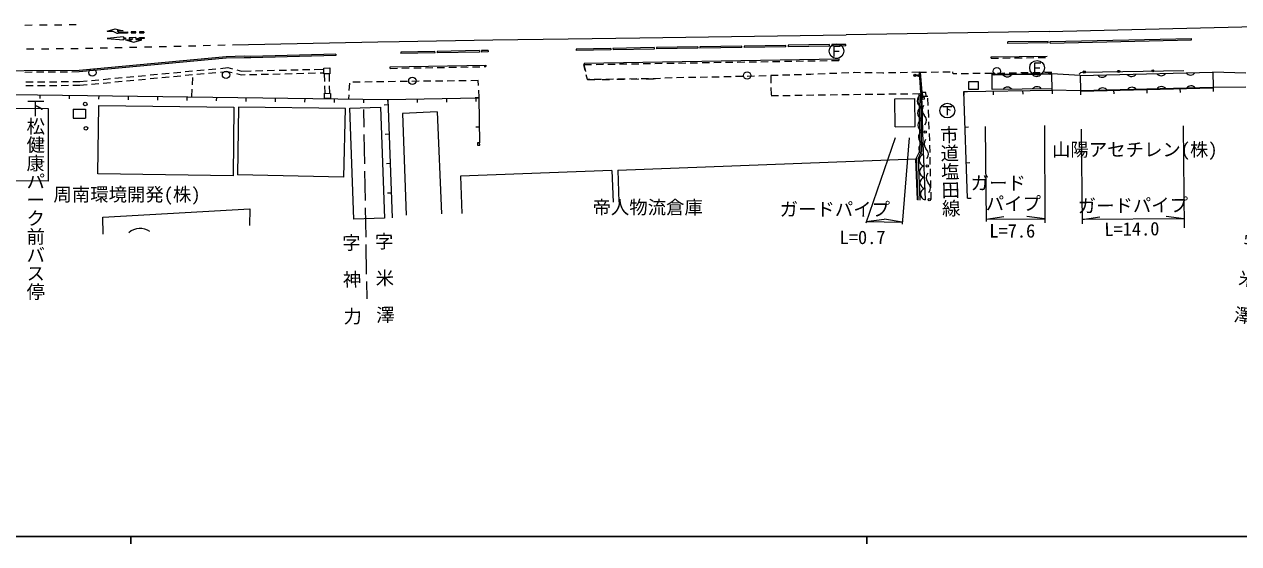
# Model space of a CAD drawing. Units: millimetres, scale not verified. Extents: x 40000 to 680000, y 20000 to 380000.
# Drawn here: x 153508 to 318565, y 204000 to 274674 of the extents above; entities that cross this region are included whole.
import ezdxf
from ezdxf.enums import TextEntityAlignment as Align

# ---------------------------------------------------------------- set-up
doc = ezdxf.new("R2010")
doc.units = ezdxf.units.MM
doc.header["$LTSCALE"] = 1000
doc.linetypes.add('USER2', pattern=[2, 1, -1])
for name, color, linetype, lineweight in [('M-BGD', 7, 'Continuous', 13), ('M-BGD-EXST', 7, 'Continuous', 13), ('M-BMK-ROW', 30, 'Continuous', 13), ('M-STR-STRC', 7, 'Continuous', 13), ('M-TTL-BAND', 7, 'Continuous', 25)]:
    doc.layers.add(name, color=color, linetype=linetype, lineweight=lineweight)
doc.layers.add('M-BMK-HTXT', color=7, linetype='Continuous')
doc.styles.add('@ＭＳ ゴシック', font='')
doc.styles.add('ＭＳ ゴシック', font='')
doc.styles.get('@ＭＳ ゴシック').set_extended_font_data('@MS Gothic')
doc.styles.get('ＭＳ ゴシック').set_extended_font_data('MS Gothic')

msp = doc.modelspace()

# ---------------------------------------------------------------- linework, layer by layer
at = {"layer": 'M-BGD'}
for p, q in [((153596, 274570), (153599, 274570)), ((153599, 274570), (154595, 274580)), ((155595, 274590), (156595, 274600)), ((157595, 274609), (158595, 274619)), ((159595, 274629), (160581, 274639)), ((292653, 272349), (287181, 272278)), ((292656, 272149), (292653, 272349)), ((292952, 272317), (312147, 272751)), ((292957, 272117), (312152, 272551)), ((312152, 272551), (312147, 272751)), ((209332, 270773), (204688, 270694)), ((209332, 270773), (209329, 270973)), ((215374, 270883), (209632, 270782)), ((215371, 271083), (215374, 270883)), ((216567, 270906), (215669, 270891)), ((216564, 271106), (216567, 270906)), ((233225, 271191), (228525, 271104)), ((233221, 271391), (233225, 271191)), ((239130, 271308), (233524, 271198)), ((239126, 271507), (239130, 271308)), ((245039, 271401), (239429, 271317)), ((245036, 271601), (245039, 271401)), ((251053, 271511), (245337, 271413)), ((251053, 271511), (251049, 271711)), ((257027, 271601), (251362, 271510)), ((257027, 271601), (257024, 271801)), ((262964, 271707), (257328, 271608)), ((262964, 271707), (262960, 271906)), ((265151, 271734), (263284, 271713)), ((264396, 271652), (263521, 271652)), ((263521, 271652), (263521, 270277)), ((263521, 271027), (264271, 271027)), ((265151, 271734), (265148, 271934)), ((287183, 272078), (287181, 272278)), ((292656, 272149), (287183, 272078)), ((292957, 272117), (292952, 272317)), ((195836, 270610), (195841, 270410)), ((229748, 268382), (229549, 269216)), ((229618, 269389), (229622, 269189)), ((229622, 269189), (230621, 269205)), ((231221, 269215), (232221, 269231)), ((232821, 269241), (233821, 269258)), ((234421, 269268), (235421, 269284)), ((236021, 269294), (237021, 269311)), ((237620, 269320), (238620, 269337)), ((239220, 269347), (240220, 269363)), ((240820, 269373), (241820, 269390)), ((242420, 269400), (243420, 269416)), ((244020, 269426), (245019, 269442)), ((245619, 269452), (246619, 269469)), ((247219, 269479), (248219, 269495)), ((248819, 269505), (249819, 269522)), ((250419, 269531), (251419, 269548)), ((252019, 269558), (253018, 269574)), ((253618, 269584), (254618, 269601)), ((255218, 269611), (256218, 269627)), ((256818, 269637), (257818, 269653)), ((258418, 269663), (259418, 269680)), ((260017, 269690), (261017, 269706)), ((261617, 269716), (262617, 269733)), ((263217, 269742), (264198, 269759)), ((284910, 270252), (292531, 270356)), ((284913, 270052), (284910, 270252)), ((284913, 270052), (285913, 270065)), ((286513, 270074), (287513, 270087)), ((288112, 270095), (289112, 270109)), ((289712, 270117), (290712, 270131)), ((291663, 269371), (290788, 269371)), ((290788, 269371), (290788, 267996)), ((291312, 270139), (292312, 270153)), ((154571, 268137), (153571, 268130)), ((156171, 268148), (155171, 268141)), ((157771, 268159), (156771, 268152)), ((159371, 268170), (158371, 268163)), ((160971, 268182), (159971, 268175)), ((165817, 267331), (166813, 267424)), ((167410, 267481), (168406, 267574)), ((169003, 267630), (169999, 267724)), ((170596, 267780), (171592, 267873)), ((172189, 267929), (173185, 268023)), ((172194, 267427), (173189, 267521)), ((173782, 268079), (174778, 268172)), ((173787, 267577), (174782, 267670)), ((175375, 268228), (176371, 268322)), ((175380, 267727), (176375, 267820)), ((176365, 266423), (176412, 267422)), ((176968, 268378), (177964, 268471)), ((176973, 267876), (177968, 267970)), ((178561, 268527), (179557, 268621)), ((178566, 268026), (179561, 268119)), ((180154, 268677), (181168, 268772)), ((180159, 268175), (181130, 268266)), ((181130, 268266), (181766, 268108)), ((181168, 268772), (181813, 268612)), ((182348, 267964), (182984, 267806)), ((182395, 268467), (183040, 268307)), ((182984, 267806), (183507, 267818)), ((183040, 268307), (184329, 268338)), ((184107, 267832), (185107, 267856)), ((184929, 268352), (185929, 268375)), ((185707, 267870), (186706, 267893)), ((186528, 268389), (187528, 268413)), ((187306, 267907), (188306, 267931)), ((188128, 268427), (189128, 268450)), ((188906, 267945), (189906, 267968)), ((189727, 268464), (190727, 268488)), ((190505, 267983), (191505, 268006)), ((191327, 268502), (192327, 268525)), ((192105, 268020), (193105, 268044)), ((192927, 268540), (194216, 268570)), ((193705, 268058), (194228, 268070)), ((194351, 266897), (194328, 267914)), ((194927, 267927), (194951, 266904)), ((203232, 268675), (203228, 268875)), ((203232, 268675), (204231, 268694)), ((204831, 268705), (205831, 268724)), ((206431, 268735), (207431, 268754)), ((208031, 268765), (209031, 268784)), ((209630, 268795), (210630, 268814)), ((211230, 268825), (212230, 268844)), ((212830, 268855), (213830, 268874)), ((214430, 268885), (215429, 268904)), ((216029, 268915), (216253, 268919)), ((230044, 267141), (229888, 267798)), ((243165, 267412), (242165, 267396)), ((244765, 267438), (243765, 267422)), ((246364, 267465), (245365, 267448)), ((247964, 267491), (246964, 267475)), ((248625, 267502), (248564, 267501)), ((249564, 267528), (248625, 267502)), ((251163, 267573), (250164, 267545)), ((252762, 267618), (251763, 267590)), ((254362, 267664), (253362, 267635)), ((254967, 267681), (254962, 267681)), ((255961, 267712), (254967, 267681)), ((254967, 267681), (254985, 266681)), ((257560, 267761), (256561, 267730)), ((259160, 267811), (258160, 267780)), ((260422, 267851), (259759, 267830)), ((260759, 267864), (260422, 267851)), ((262357, 267930), (261358, 267889)), ((263956, 267995), (262957, 267954)), ((265555, 268060), (264556, 268019)), ((266404, 268094), (266154, 268084)), ((267154, 268083), (266404, 268094)), ((268754, 268058), (267754, 268074)), ((270205, 268035), (269354, 268049)), ((270353, 268038), (270205, 268035)), ((271953, 268067), (270953, 268049)), ((273553, 268096), (272553, 268078)), ((275151, 268167), (274153, 268116)), ((275134, 268128), (275283, 268138)), ((275134, 268128), (275328, 265381)), ((275151, 268167), (276151, 268173)), ((275283, 268138), (275478, 265392)), ((276751, 268176), (277751, 268182)), ((278351, 268185), (279351, 268191)), ((279738, 267918), (279729, 268193)), ((280244, 267926), (279738, 267918)), ((281844, 267949), (280844, 267934)), ((283444, 267973), (282444, 267958)), ((285044, 267997), (284044, 267982)), ((285163, 267989), (285044, 267987)), ((285077, 265787), (285044, 267987)), ((285047, 267787), (293165, 267909)), ((286763, 268013), (285763, 267998)), ((288362, 268037), (287362, 268022)), ((289962, 268061), (288962, 268046)), ((291562, 268085), (290562, 268070)), ((290788, 268746), (291538, 268746)), ((293162, 268109), (292162, 268094)), ((297015, 267689), (293165, 267909)), ((293198, 265719), (293165, 267909)), ((297014, 267739), (297064, 265636)), ((297015, 267689), (315028, 268145)), ((315027, 268195), (315078, 266064)), ((319545, 268003), (315028, 268145)), ((153717, 266830), (154717, 266837)), ((153725, 266330), (154725, 266337)), ((155317, 266842), (156317, 266849)), ((155325, 266342), (156325, 266349)), ((156917, 266853), (157917, 266860)), ((156925, 266353), (157925, 266360)), ((158517, 266865), (159517, 266872)), ((158525, 266365), (159525, 266372)), ((160117, 266876), (161063, 266883)), ((160125, 266376), (161067, 266383)), ((161020, 266881), (162034, 266976)), ((161067, 266383), (162038, 266474)), ((162631, 267032), (163627, 267125)), ((162636, 266530), (163631, 266624)), ((164224, 267181), (165220, 267275)), ((164229, 266680), (165224, 266773)), ((165822, 266829), (166817, 266923)), ((167415, 266979), (168410, 267072)), ((169008, 267128), (170003, 267222)), ((170601, 267278), (171596, 267371)), ((176290, 264825), (176337, 265823)), ((194389, 265281), (194365, 266298)), ((194965, 266304), (194989, 265280)), ((197689, 266659), (197632, 265660)), ((199180, 266798), (198180, 266782)), ((200779, 266823), (199780, 266807)), ((202379, 266848), (201379, 266832)), ((203979, 266872), (202979, 266857)), ((204647, 266883), (204579, 266882)), ((205579, 266893), (204647, 266883)), ((207179, 266912), (206179, 266900)), ((208779, 266930), (207779, 266919)), ((210379, 266948), (209379, 266937)), ((211979, 266966), (210979, 266955)), ((213578, 266985), (212579, 266973)), ((215178, 267003), (214178, 266991)), ((215225, 266323), (215178, 267003)), ((230369, 267146), (230044, 267141)), ((231969, 267167), (230969, 267154)), ((233569, 267189), (232569, 267175)), ((235169, 267210), (234169, 267197)), ((236768, 267232), (235768, 267218)), ((238368, 267253), (237368, 267240)), ((239282, 267266), (238968, 267261)), ((239967, 267300), (239282, 267266)), ((241565, 267381), (240566, 267331)), ((254996, 266081), (255015, 265081)), ((293195, 265910), (285077, 265787)), ((315078, 266064), (297064, 265636)), ((297065, 265586), (315079, 266014)), ((306072, 265800), (306084, 265300)), ((310575, 265907), (310587, 265408)), ((319537, 266131), (315078, 266064)), ((315079, 266014), (315091, 265515)), ((155618, 265072), (155612, 264572)), ((159618, 265017), (159611, 264517)), ((163618, 264962), (163611, 264462)), ((167617, 264907), (167610, 264408)), ((171617, 264853), (171610, 264353)), ((175617, 264798), (175610, 264298)), ((179616, 264743), (179609, 264243)), ((183616, 264688), (183609, 264188)), ((187615, 264633), (187609, 264133)), ((191615, 264578), (191608, 264078)), ((195615, 264523), (195608, 264023)), ((197597, 265061), (197567, 264540)), ((199614, 264468), (199607, 263968)), ((202887, 264449), (215303, 264679)), ((202887, 264449), (202896, 263949)), ((206886, 264523), (206895, 264023)), ((210885, 264597), (210895, 264097)), ((215303, 264679), (214803, 264671)), ((214885, 264671), (214894, 264171)), ((215336, 264727), (215267, 265725)), ((215303, 264679), (215399, 258530)), ((255017, 264962), (256017, 264978)), ((256617, 264987), (257617, 265003)), ((258216, 265012), (259216, 265028)), ((259816, 265037), (260816, 265053)), ((261416, 265062), (262416, 265078)), ((263016, 265087), (264016, 265103)), ((264616, 265112), (265255, 265122)), ((265255, 265122), (265616, 265127)), ((266216, 265133), (267215, 265145)), ((267815, 265152), (268815, 265163)), ((269415, 265170), (270415, 265181)), ((271015, 265188), (272015, 265199)), ((272615, 265206), (273615, 265218)), ((274215, 265225), (275215, 265236)), ((275075, 265234), (275220, 257395)), ((275315, 265237), (275461, 257341)), ((276070, 264912), (276309, 264881)), ((276362, 263610), (276320, 264609)), ((281195, 265531), (293198, 265719)), ((281195, 265531), (281694, 265547)), ((281195, 265531), (281203, 265031)), ((281681, 250994), (281195, 265531)), ((285196, 265593), (285204, 265093)), ((289197, 265656), (289205, 265156)), ((293198, 265719), (293206, 265219)), ((297064, 265636), (293198, 265719)), ((297065, 265586), (297077, 265086)), ((301568, 265693), (301580, 265193)), ((160149, 263128), (160137, 261908)), ((160149, 263128), (161849, 263111)), ((161849, 263111), (161836, 261891)), ((182625, 263389), (182507, 254190)), ((202925, 263707), (202425, 263688)), ((209615, 262739), (210193, 248881)), ((276429, 262011), (276387, 263010)), ((160137, 261908), (161836, 261891)), ((276496, 260412), (276454, 261411)), ((292168, 260919), (292217, 247651)), ((311009, 260870), (311133, 246964)), ((203077, 259710), (202577, 259691)), ((215365, 260679), (214865, 260671)), ((271865, 259233), (267865, 247591)), ((273781, 259233), (272812, 247476)), ((276562, 258814), (276521, 259813)), ((281357, 260685), (281856, 260702)), ((284083, 260766), (284223, 247859)), ((297169, 260394), (297279, 247516)), ((276610, 257214), (276583, 258214)), ((234159, 254825), (274684, 256367)), ((274905, 250767), (274684, 256367)), ((274743, 256430), (275220, 257395)), ((274743, 256430), (274968, 250739)), ((274985, 256379), (275461, 257341)), ((274985, 256379), (275208, 250751)), ((276652, 255615), (276626, 256615)), ((281519, 255839), (282018, 255856)), ((196950, 253862), (182507, 254190)), ((203229, 255713), (202729, 255694)), ((233368, 254793), (212774, 254023)), ((233368, 254793), (212774, 254023)), ((233368, 254793), (233530, 250461)), ((233368, 254793), (233530, 250461)), ((234159, 254825), (234324, 250491)), ((276694, 254016), (276668, 255015)), ((212774, 254023), (212965, 248922)), ((212774, 254023), (212965, 248922)), ((276736, 252416), (276710, 253416)), ((203381, 251716), (202882, 251697)), ((276778, 250817), (276752, 251816)), ((281681, 250994), (282180, 251011)), ((202467, 248307), (198300, 248156)), ((267951, 247842), (270387, 248148)), ((267951, 247842), (272836, 247770)), ((272836, 247770), (270411, 248148)), ((284220, 248161), (286650, 248511)), ((284220, 248161), (292215, 248190)), ((292215, 248190), (289783, 248523)), ((297274, 248100), (299703, 248462)), ((311122, 248218), (297274, 248100)), ((311122, 248218), (308688, 248539))]:
    msp.add_line(p, q, dxfattribs=at)
at = {"layer": 'M-BGD', "color": 253, "linetype": 'USER2'}
for p, q in [((229549, 269216), (230044, 267141)), ((230044, 267141), (239282, 267266))]:
    msp.add_line(p, q, dxfattribs=at)
at = {"layer": 'M-BGD', "color": 253}
msp.add_line((281681, 250994), (281831, 250999), dxfattribs=at)
at = {"layer": 'M-BGD'}
for points in [[(292803, 273669), (354508, 275176), (435942, 276143)], [(209329, 270973), (204685, 270894), (204688, 270694)], [(215371, 271083), (209628, 270982), (209632, 270782)], [(216564, 271106), (215665, 271091), (215669, 270891)], [(233221, 271391), (228521, 271304), (228525, 271104)], [(239126, 271507), (233520, 271398), (233524, 271198)], [(245036, 271601), (239426, 271517), (239429, 271317)], [(251049, 271711), (245334, 271613), (245337, 271413)], [(257024, 271801), (251359, 271710), (251362, 271510)], [(262960, 271906), (257325, 271808), (257328, 271608)], [(265148, 271934), (263281, 271913), (263284, 271713)], [(195836, 270610), (184297, 270310), (183383, 270313), (180948, 270260), (160961, 268381), (145940, 268277), (143343, 268659), (143314, 268461)], [(195841, 270410), (184300, 270109), (183384, 270113), (180959, 270060), (160971, 268182)], [(203228, 268875), (216249, 269119), (216253, 268919)], [(229618, 269389), (264194, 269959), (264198, 269759)], [(296892, 267882), (297099, 268134), (297306, 268175), (311111, 268401)], [(135883, 264708), (137645, 264680), (138271, 265310), (202897, 264423), (203511, 248317)], [(271889, 260720), (271838, 264527), (274526, 264564)], [(271889, 260720), (274578, 260757), (274526, 264564)], [(275328, 265381), (275478, 265392), (275429, 265070)], [(275429, 265070), (275648, 258481), (275928, 250786)], [(196950, 253862), (197162, 263202), (182625, 263389)], [(198300, 248156), (197756, 263246), (201923, 263396), (202467, 248307)], [(209615, 262739), (204919, 262543), (205410, 248681)], [(164248, 246109), (164167, 248425), (184147, 249585), (184108, 247303)]]:
    msp.add_lwpolyline(points, dxfattribs=at)
for points in [[(194239, 267915), (194218, 268720), (195017, 268741), (195038, 267936)], [(283212, 266842), (281845, 266864), (281829, 265864), (283196, 265843)], [(194320, 264576), (194330, 265284), (195141, 265273), (195131, 264565)], [(276070, 264912), (276056, 265407), (275557, 265393), (275570, 264898)], [(156732, 253317), (138174, 253378), (138206, 263255), (156764, 263194)], [(181879, 254067), (163514, 254303), (163633, 263632), (181998, 263396)], [(215405, 258245), (215399, 258530), (215117, 258524), (215123, 258238)]]:
    msp.add_lwpolyline(points, close=True, dxfattribs=at)
for centre, radius in [((263896, 271027), 1000), ((291163, 268746), 1000), ((162764, 268098), 500), ((180927, 267800), 500), ((206255, 266986), 500), ((251765, 267702), 500), ((285704, 268281), 500), ((297569, 268179), 150), ((302243, 268256), 150), ((306897, 268332), 150), ((275686, 264604), 150), ((161791, 263823), 249), ((161874, 260519), 249), ((275958, 260003), 150), ((276231, 255401), 150), ((276503, 250800), 150)]:
    msp.add_circle(centre, radius, dxfattribs=at)
for centre, radius, start, end in [((287099, 268268), 750, 217.73185, 323.99205), ((291099, 268328), 750, 217.73185, 323.99205), ((300012, 268215), 750, 218.32129, 324.5815), ((304011, 268316), 750, 218.32129, 324.5815), ((308009, 268417), 750, 218.32129, 324.5815), ((312008, 268519), 750, 218.32129, 324.5815), ((287143, 265369), 750, 37.73185, 143.99205), ((291142, 265429), 750, 37.73185, 143.99205), ((300083, 265258), 750, 38.23178, 144.49199), ((304082, 265353), 750, 38.23178, 144.49199), ((308081, 265448), 750, 38.23178, 144.49199), ((312080, 265543), 750, 38.23178, 144.49199), ((275723, 264255), 866, 109.78431, 254.01807), ((275777, 262608), 866, 109.78431, 254.01807), ((276508, 262997), 976, 141.45106, 225.32573), ((275832, 260960), 866, 109.78431, 254.01807), ((275136, 261609), 976, 321.45106, 45.32573), ((275887, 259313), 866, 109.78431, 254.01807), ((275870, 257718), 794, 106.23185, 257.93648), ((276781, 258396), 976, 141.45106, 225.32573), ((275408, 257008), 976, 321.45106, 45.32573), ((275926, 256179), 794, 106.23185, 257.93648), ((275982, 254640), 794, 106.23185, 257.93648), ((277053, 253795), 976, 141.45106, 225.32573), ((276038, 253101), 794, 106.23185, 257.93648), ((275681, 252407), 976, 321.45106, 45.32573), ((276094, 251562), 794, 106.23185, 257.93648), ((169262, 244491), 2400, 56.40217, 130.47953)]:
    msp.add_arc(centre, radius, start, end, dxfattribs=at)
at = {"layer": 'M-BGD-EXST'}
for p, q in [((278361, 263476), (279561, 263476)), ((278961, 263476), (278961, 262326)), ((278961, 263176), (279361, 262976))]:
    msp.add_line(p, q, dxfattribs=at)
msp.add_circle((278961, 262926), 1000, dxfattribs=at)
at = {"layer": 'M-BMK-ROW'}
for p, q in [((199618, 263060), (199657, 260690)), ((199674, 259690), (199740, 255690)), ((199757, 254690), (199823, 250691)), ((199840, 249691), (199906, 245692)), ((199923, 244692), (199989, 240692)), ((200006, 239692), (200045, 237322))]:
    msp.add_line(p, q, dxfattribs=at)
at = {"layer": 'M-STR-STRC'}
for p, q in [((164752, 273738), (165552, 273750)), ((167556, 273479), (166270, 273460)), ((166511, 273614), (167554, 273629)), ((166979, 272984), (166982, 272834)), ((166982, 272834), (167282, 272839)), ((166984, 272684), (167284, 272689)), ((166986, 272534), (166984, 272684)), ((167282, 272839), (167284, 272689)), ((167286, 272539), (168086, 272550)), ((167784, 272696), (168271, 272703)), ((168054, 273636), (168654, 273645)), ((168656, 273495), (168056, 273486)), ((169154, 273652), (169753, 273661)), ((169756, 273511), (169156, 273502)), ((169753, 273661), (169756, 273511)), ((169784, 272726), (169781, 272876)), ((292803, 273669), (265216, 273234)), ((153827, 271326), (154826, 271334)), ((155826, 271342), (156826, 271350)), ((157826, 271358), (158826, 271366)), ((159826, 271374), (160826, 271396)), ((161826, 271419), (162826, 271441)), ((163825, 271463), (164825, 271485)), ((165825, 271508), (166825, 271530)), ((167824, 271552), (168824, 271575)), ((169824, 271597), (170824, 271619)), ((171823, 271641), (172823, 271664)), ((173823, 271686), (174823, 271708)), ((175822, 271731), (176822, 271756)), ((177822, 271782), (178821, 271808)), ((179821, 271834), (180790, 271859)), ((274893, 267703), (274704, 267709)), ((285418, 267907), (292764, 267991))]:
    msp.add_line(p, q, dxfattribs=at)
for points in [[(164752, 273738), (165847, 274054), (166952, 273770), (166152, 273758)], [(166979, 272984), (164783, 272727), (166986, 272534)], [(166511, 273614), (167554, 273629), (167556, 273479), (166270, 273460)], [(167286, 272539), (168390, 272255), (169486, 272571), (168686, 272559)], [(168681, 272859), (167782, 272846), (167784, 272696), (168271, 272703)], [(168681, 272859), (168684, 272709), (169041, 272715)], [(181792, 271890), (201559, 272301), (204474, 272320), (217187, 272553), (227445, 272685), (237162, 272813), (265216, 273234)]]:
    msp.add_lwpolyline(points, dxfattribs=at)
for points in [[(168054, 273636), (168056, 273486), (168656, 273495), (168654, 273645)], [(169154, 273652), (169156, 273502), (169756, 273511), (169753, 273661)], [(169184, 272717), (169181, 272867), (169781, 272876), (169784, 272726)]]:
    msp.add_lwpolyline(points, close=True, dxfattribs=at)
for centre, radius in [((274554, 267714), 150), ((274554, 267714), 120), ((274554, 267714), 100), ((275043, 267699), 150), ((275043, 267699), 120), ((275043, 267699), 100), ((285268, 267906), 150), ((285268, 267906), 120), ((285268, 267906), 100), ((292914, 267992), 150), ((292914, 267992), 120), ((292914, 267992), 100)]:
    msp.add_circle(centre, radius, dxfattribs=at)
for centre, radius, start, end in [((166256, 274460), 1000, 225.26476, 270.83777), ((166504, 274113), 500, 225.26476, 270.83777), ((168810, 271861), 1000, 122.63558, 136.42024), ((169048, 272215), 500, 90.84722, 136.42024)]:
    msp.add_arc(centre, radius, start, end, dxfattribs=at)
at = {"layer": 'M-TTL-BAND'}
for p, q in [((40000, 205000), (579000, 205000)), ((168000, 205000), (168000, 204000)), ((268000, 205000), (268000, 204000))]:
    msp.add_line(p, q, dxfattribs=at)

# ---------------------------------------------------------------- texts
at = {"layer": 'M-BGD', "style": 'ＭＳ ゴシック'}
for s, p in [('山陽アセチレン(株)', (293187, 256163)), ('ガード', (282136, 251612)), ('パイプ', (284185, 248818)), ('ガードパイプ', (256167, 248038)), ('L=0.7', (264325, 244219)), ('L=7.6', (284673, 245103))]:
    msp.add_text(s, height=1833, dxfattribs=at).set_placement(p, align=Align.BOTTOM_LEFT)
for s, rotation, p in [('ガードパイプ', 0.573, (296693, 248484)), ('L=14.0', 0.763, (300323, 245312))]:
    msp.add_text(s, height=1833, rotation=rotation, dxfattribs=at).set_placement(p, align=Align.BOTTOM_LEFT)
at = {"layer": 'M-BMK-HTXT', "style": '@ＭＳ ゴシック'}
for s, height, rotation, p in [('下松健康パーク前バス停', 1833, 270, (153567, 264556)), ('市道塩田線', 1834, 271.487, (277693, 260863)), ('字\u3000神\u3000力', 1833, 270.95, (196457, 246203)), ('字\u3000米\u3000澤', 1833, 270.95, (200903, 246388)), ('字\u3000米\u3000澤', 1833, 262.888, (319103, 246444))]:
    msp.add_text(s, height=height, rotation=rotation, dxfattribs=at).set_placement(p, align=Align.BOTTOM_LEFT)
at = {"layer": 'M-BMK-HTXT', "style": 'ＭＳ ゴシック'}
for s, p in [('周南環境開発(株)', (157462, 250056)), ('帝人物流倉庫', (230735, 248308))]:
    msp.add_text(s, height=1833, dxfattribs=at).set_placement(p, align=Align.BOTTOM_LEFT)

doc.saveas('drawing.dxf')
